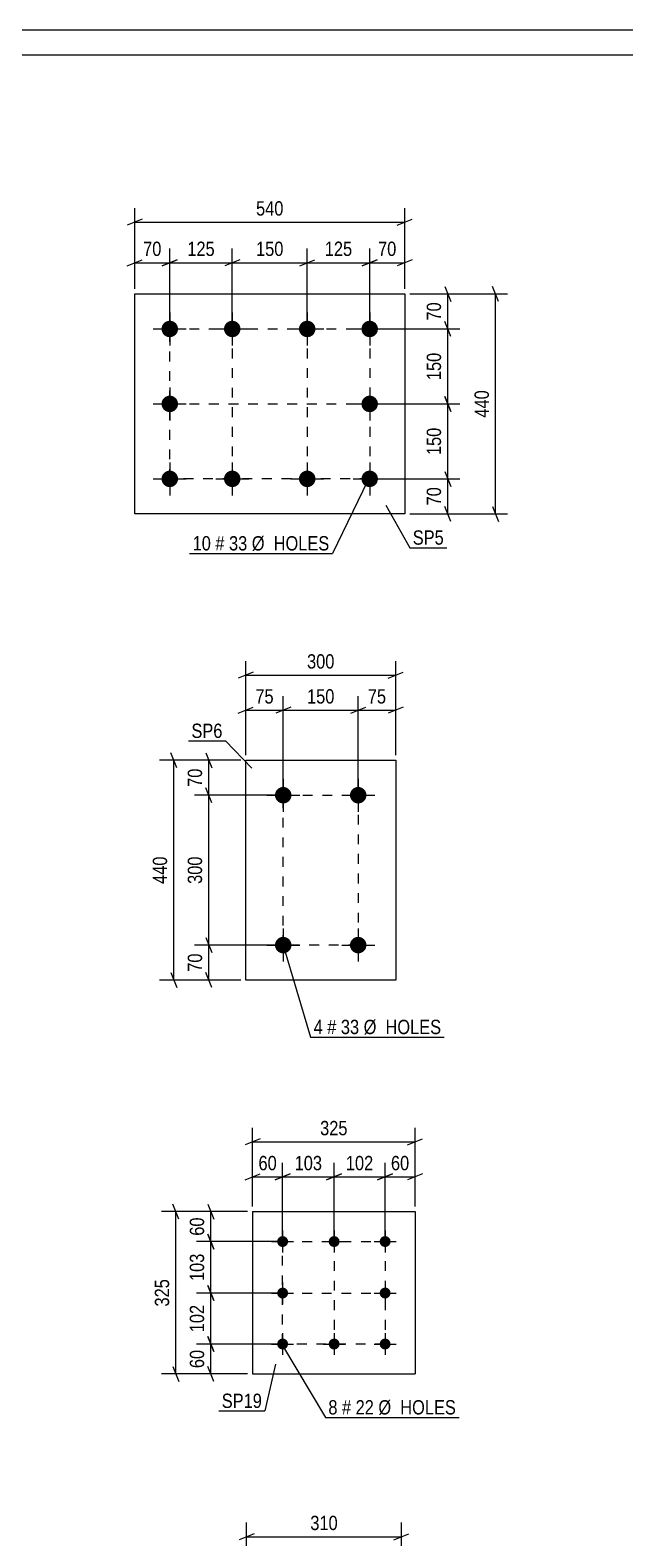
# Model space of a CAD drawing. Header units: millimetres. Extents: x 0 to 1189, y 0 to 841.
# Drawn here: x 627.3 to 746.3, y 539.3 to 841 of the extents above; entities that cross this region are included whole.
import ezdxf

# ---------------------------------------------------------------- set-up
doc = ezdxf.new("R2010")
doc.units = ezdxf.units.MM
doc.linetypes.add('DXK_LINE_DOT2', pattern=[3.9198, 1.9599, -1.9599])
doc.styles.add('Arial Narrow', font='ARIALN.TTF', dxfattribs={"height": 0.2})

# ---------------------------------------------------------------- blocks, each defined once
blk = doc.blocks.new('Unknown-814407264-1135')
at = {"color": 5, "linetype": 'Continuous'}
for p, q in [((1189, 841), (0, 841)), ((1184, 836), (5, 836))]:
    blk.add_line(p, q, dxfattribs=at)
blk = doc.blocks.new('Part-814407264-19444 - 19443')
at = {"color": 2, "linetype": 'Continuous'}
for p, q in [((648.24, 744.2), (648.24, 788.2)), ((648.24, 788.2), (702.24, 788.2)), ((702.24, 788.2), (702.24, 744.2)), ((702.24, 744.2), (648.24, 744.2))]:
    blk.add_line(p, q, dxfattribs=at)
blk = doc.blocks.new('Bolt-814407264-19445 - 19443')
at = {"linetype": 'Continuous'}
for points in [[(655.24, 782.85, -1), (655.24, 779.55, -1)], [(667.74, 782.85, -1), (667.74, 779.55, -1)], [(682.74, 782.85, -1), (682.74, 779.55, -1)], [(695.24, 782.85, -1), (695.24, 779.55, -1)], [(655.24, 767.85, -1), (655.24, 764.55, -1)], [(695.24, 767.85, -1), (695.24, 764.55, -1)], [(655.24, 752.85, -1), (655.24, 749.55, -1)], [(667.74, 752.85, -1), (667.74, 749.55, -1)], [(682.74, 752.85, -1), (682.74, 749.55, -1)], [(695.24, 752.85, -1), (695.24, 749.55, -1)]]:
    blk.add_hatch(color=1, dxfattribs=at).paths.add_polyline_path(points)
at = {"color": 1, "linetype": 'Continuous'}
for p, q in [((655.24, 784.5), (655.24, 777.9)), ((667.74, 784.5), (667.74, 777.9)), ((682.74, 784.5), (682.74, 777.9)), ((695.24, 784.5), (695.24, 777.9)), ((651.94, 781.2), (658.54, 781.2)), ((664.44, 781.2), (671.04, 781.2)), ((679.44, 781.2), (686.04, 781.2)), ((691.94, 781.2), (698.54, 781.2)), ((655.24, 769.5), (655.24, 762.9)), ((695.24, 769.5), (695.24, 762.9)), ((651.94, 766.2), (658.54, 766.2)), ((691.94, 766.2), (698.54, 766.2)), ((655.24, 754.5), (655.24, 747.9)), ((667.74, 754.5), (667.74, 747.9)), ((682.74, 754.5), (682.74, 747.9)), ((695.24, 754.5), (695.24, 747.9)), ((651.94, 751.2), (658.54, 751.2)), ((664.44, 751.2), (671.04, 751.2)), ((679.44, 751.2), (686.04, 751.2)), ((691.94, 751.2), (698.54, 751.2))]:
    blk.add_line(p, q, dxfattribs=at)
blk = doc.blocks.new('Part-814407264-19452 - 19451')
at = {"color": 2, "linetype": 'Continuous'}
for p, q in [((670.44, 650.89), (670.44, 694.89)), ((670.44, 694.89), (700.44, 694.89)), ((700.44, 694.89), (700.44, 650.89)), ((700.44, 650.89), (670.44, 650.89))]:
    blk.add_line(p, q, dxfattribs=at)
blk = doc.blocks.new('Bolt-814407264-19453 - 19451')
at = {"linetype": 'Continuous'}
for points in [[(677.94, 689.54, -1), (677.94, 686.24, -1)], [(692.94, 689.54, -1), (692.94, 686.24, -1)], [(677.94, 659.54, -1), (677.94, 656.24, -1)], [(692.94, 659.54, -1), (692.94, 656.24, -1)]]:
    blk.add_hatch(color=1, dxfattribs=at).paths.add_polyline_path(points)
at = {"color": 1, "linetype": 'Continuous'}
for p, q in [((677.94, 691.19), (677.94, 684.59)), ((692.94, 691.19), (692.94, 684.59)), ((674.64, 687.89), (681.24, 687.89)), ((689.64, 687.89), (696.24, 687.89)), ((677.94, 661.19), (677.94, 654.59)), ((692.94, 661.19), (692.94, 654.59)), ((674.64, 657.89), (681.24, 657.89)), ((689.64, 657.89), (696.24, 657.89))]:
    blk.add_line(p, q, dxfattribs=at)
blk = doc.blocks.new('Part-814407264-19498 - 19497')
at = {"color": 2, "linetype": 'Continuous'}
for p, q in [((671.82, 604.56), (671.82, 572.06)), ((671.82, 604.56), (704.32, 604.56)), ((704.32, 604.56), (704.32, 572.06)), ((671.82, 572.06), (704.32, 572.06))]:
    blk.add_line(p, q, dxfattribs=at)
blk = doc.blocks.new('Bolt-814407264-19499 - 19497')
at = {"linetype": 'Continuous'}
for points in [[(677.82, 599.66, -1), (677.82, 597.46, -1)], [(688.12, 599.66, -1), (688.12, 597.46, -1)], [(698.32, 599.66, -1), (698.32, 597.46, -1)], [(677.82, 589.36, -1), (677.82, 587.16, -1)], [(698.32, 589.36, -1), (698.32, 587.16, -1)], [(677.82, 579.16, -1), (677.82, 576.96, -1)], [(688.12, 579.16, -1), (688.12, 576.96, -1)], [(698.32, 579.16, -1), (698.32, 576.96, -1)]]:
    blk.add_hatch(color=1, dxfattribs=at).paths.add_polyline_path(points)
at = {"color": 1, "linetype": 'Continuous'}
for p, q in [((677.82, 600.76), (677.82, 596.36)), ((688.12, 600.76), (688.12, 596.36)), ((698.32, 600.76), (698.32, 596.36)), ((675.62, 598.56), (680.02, 598.56)), ((685.92, 598.56), (690.32, 598.56)), ((696.12, 598.56), (700.52, 598.56)), ((677.82, 590.46), (677.82, 586.06)), ((698.32, 590.46), (698.32, 586.06)), ((675.62, 588.26), (680.02, 588.26)), ((696.12, 588.26), (700.52, 588.26)), ((677.82, 580.26), (677.82, 575.86)), ((688.12, 580.26), (688.12, 575.86)), ((698.32, 580.26), (698.32, 575.86)), ((675.62, 578.06), (680.02, 578.06)), ((685.92, 578.06), (690.32, 578.06)), ((696.12, 578.06), (700.52, 578.06))]:
    blk.add_line(p, q, dxfattribs=at)
blk = doc.blocks.new('Rectangle-814407264-22499 - 19443')
at = {"color": 1, "linetype": 'DXK_LINE_DOT2'}
blk.add_lwpolyline([(655.24, 783.15), (655.34, 783.15), (655.34, 783.25), (655.24, 783.25), (655.24, 783.15)], close=True, dxfattribs=at)
blk = doc.blocks.new('Rectangle-814407264-22534 - 19451')
at = {"color": 1, "linetype": 'DXK_LINE_DOT2'}
blk.add_lwpolyline([(677.94, 687.89), (692.94, 687.89), (692.94, 657.89), (677.94, 657.89), (677.94, 687.89)], close=True, dxfattribs=at)
blk = doc.blocks.new('Rectangle-814407264-22549 - 19497')
at = {"color": 1, "linetype": 'DXK_LINE_DOT2'}
blk.add_lwpolyline([(677.82, 598.56), (698.32, 598.56), (698.32, 578.06), (677.82, 578.06), (677.82, 598.56)], close=True, dxfattribs=at)
blk = doc.blocks.new('Rectangle-814407264-22500 - 19443')
at = {"color": 1, "linetype": 'DXK_LINE_DOT2'}
blk.add_lwpolyline([(655.24, 781.2), (695.24, 781.2), (695.24, 751.2), (655.24, 751.2), (655.24, 781.2)], close=True, dxfattribs=at)
blk = doc.blocks.new('Line-814407264-22559 - 19497')
at = {"color": 1, "linetype": 'DXK_LINE_DOT2'}
blk.add_line((688.12, 598.56), (688.12, 578.06), dxfattribs=at)
blk = doc.blocks.new('Line-814407264-22510 - 19443')
at = {"color": 1, "linetype": 'DXK_LINE_DOT2'}
blk.add_line((667.74, 781.2), (667.74, 751.2), dxfattribs=at)
blk = doc.blocks.new('Line-814407264-22566 - 19497')
at = {"color": 1, "linetype": 'DXK_LINE_DOT2'}
blk.add_line((677.82, 588.26), (698.32, 588.26), dxfattribs=at)
blk = doc.blocks.new('Line-814407264-22517 - 19443')
at = {"color": 1, "linetype": 'DXK_LINE_DOT2'}
blk.add_line((655.24, 766.2), (695.24, 766.2), dxfattribs=at)
blk = doc.blocks.new('Line-814407264-22524 - 19443')
at = {"color": 1, "linetype": 'DXK_LINE_DOT2'}
blk.add_line((682.74, 781.2), (682.74, 751.2), dxfattribs=at)
blk = doc.blocks.new('StraightDimension-814407264-19867 - 19443')
at = {"color": 7, "linetype": 'Continuous'}
for p, q in [((711.46, 779.7), (710.26, 782.7)), ((696.24, 781.2), (713.26, 781.2)), ((710.86, 766.2), (710.86, 781.2)), ((710.26, 767.7), (711.46, 764.7)), ((696.24, 766.2), (713.26, 766.2))]:
    blk.add_line(p, q, dxfattribs=at)
at = {"color": 0}
blk.add_wipeout([(710.11, 777.05), (705.91, 777.05), (705.91, 770.36), (710.11, 770.36)], dxfattribs=at)
at = {"color": 3, "style": 'Arial Narrow'}
blk.add_text('150', height=2.863, rotation=90.0002, dxfattribs=at).set_placement((709.51, 770.96))
blk = doc.blocks.new('StraightDimension-814407264-19869 - 19443')
at = {"color": 7, "linetype": 'Continuous'}
for p, q in [((710.26, 752.7), (711.46, 749.7)), ((696.24, 751.2), (713.26, 751.2)), ((710.86, 744.2), (710.86, 751.2)), ((711.46, 742.7), (710.26, 745.7)), ((703.24, 744.2), (713.26, 744.2))]:
    blk.add_line(p, q, dxfattribs=at)
at = {"color": 0}
blk.add_wipeout([(710.11, 750.13), (705.91, 750.13), (705.91, 745.28), (710.11, 745.28)], dxfattribs=at)
at = {"color": 3, "style": 'Arial Narrow'}
blk.add_text('70', height=2.863, rotation=90.0002, dxfattribs=at).set_placement((709.51, 745.88))
blk = doc.blocks.new('StraightDimension-814407264-19866 - 19443')
at = {"color": 7, "linetype": 'Continuous'}
for p, q in [((703.24, 788.2), (713.26, 788.2)), ((710.26, 789.7), (711.46, 786.7)), ((710.86, 781.2), (710.86, 788.2)), ((711.46, 779.7), (710.26, 782.7)), ((696.24, 781.2), (713.26, 781.2))]:
    blk.add_line(p, q, dxfattribs=at)
at = {"color": 0}
blk.add_wipeout([(710.11, 787.13), (705.91, 787.13), (705.91, 782.28), (710.11, 782.28)], dxfattribs=at)
at = {"color": 3, "style": 'Arial Narrow'}
blk.add_text('70', height=2.863, rotation=90.0002, dxfattribs=at).set_placement((709.51, 782.88))
blk = doc.blocks.new('StraightDimension-814407264-19868 - 19443')
at = {"color": 7, "linetype": 'Continuous'}
for p, q in [((711.46, 764.7), (710.26, 767.7)), ((696.24, 766.2), (713.26, 766.2)), ((710.86, 751.2), (710.86, 766.2)), ((710.26, 752.7), (711.46, 749.7)), ((696.24, 751.2), (713.26, 751.2))]:
    blk.add_line(p, q, dxfattribs=at)
at = {"color": 0}
blk.add_wipeout([(710.11, 762.05), (705.91, 762.05), (705.91, 755.36), (710.11, 755.36)], dxfattribs=at)
at = {"color": 3, "style": 'Arial Narrow'}
blk.add_text('150', height=2.863, rotation=90.0002, dxfattribs=at).set_placement((709.51, 755.96))
blk = doc.blocks.new('StraightDimension-814407264-19882 - 19443')
at = {"color": 7, "linetype": 'Continuous'}
for p, q in [((703.24, 788.2), (722.83, 788.2)), ((721.03, 786.7), (719.83, 789.7)), ((720.43, 744.2), (720.43, 788.2)), ((719.83, 745.7), (721.03, 742.7)), ((703.24, 744.2), (722.83, 744.2))]:
    blk.add_line(p, q, dxfattribs=at)
at = {"color": 0}
blk.add_wipeout([(719.68, 769.55), (715.48, 769.55), (715.48, 762.86), (719.68, 762.86)], dxfattribs=at)
at = {"color": 3, "style": 'Arial Narrow'}
blk.add_text('440', height=2.863, rotation=90.0002, dxfattribs=at).set_placement((719.08, 763.46))
blk = doc.blocks.new('StraightDimension-814407264-19886 - 19443')
at = {"color": 7, "linetype": 'Continuous'}
for p, q in [((695.24, 782.2), (695.24, 797.31)), ((702.24, 789.2), (702.24, 797.31)), ((693.74, 793.86), (696.74, 795.06)), ((695.24, 794.46), (702.24, 794.46)), ((703.74, 795.06), (700.74, 793.86))]:
    blk.add_line(p, q, dxfattribs=at)
at = {"color": 0}
blk.add_wipeout([(701.17, 795.21), (701.17, 799.41), (696.31, 799.41), (696.31, 795.21)], dxfattribs=at)
at = {"color": 3, "style": 'Arial Narrow'}
blk.add_text('70', height=2.863, dxfattribs=at).set_placement((696.91, 795.81))
blk = doc.blocks.new('StraightDimension-814407264-19887 - 19443')
at = {"color": 7, "linetype": 'Continuous'}
for p, q in [((682.74, 782.2), (682.74, 797.31)), ((695.24, 782.2), (695.24, 797.31)), ((681.24, 793.86), (684.24, 795.06)), ((682.74, 794.46), (695.24, 794.46)), ((696.74, 795.06), (693.74, 793.86))]:
    blk.add_line(p, q, dxfattribs=at)
at = {"color": 0}
blk.add_wipeout([(692.33, 795.21), (692.33, 799.41), (685.65, 799.41), (685.65, 795.21)], dxfattribs=at)
at = {"color": 3, "style": 'Arial Narrow'}
blk.add_text('125', height=2.863, dxfattribs=at).set_placement((686.25, 795.81))
blk = doc.blocks.new('StraightDimension-814407264-19888 - 19443')
at = {"color": 7, "linetype": 'Continuous'}
for p, q in [((667.74, 782.2), (667.74, 797.31)), ((682.74, 782.2), (682.74, 797.31)), ((669.24, 795.06), (666.24, 793.86)), ((667.74, 794.46), (682.74, 794.46)), ((681.24, 793.86), (684.24, 795.06))]:
    blk.add_line(p, q, dxfattribs=at)
at = {"color": 0}
blk.add_wipeout([(678.58, 795.21), (678.58, 799.41), (671.9, 799.41), (671.9, 795.21)], dxfattribs=at)
at = {"color": 3, "style": 'Arial Narrow'}
blk.add_text('150', height=2.863, dxfattribs=at).set_placement((672.5, 795.81))
blk = doc.blocks.new('StraightDimension-814407264-19889 - 19443')
at = {"color": 7, "linetype": 'Continuous'}
for p, q in [((655.24, 782.2), (655.24, 797.31)), ((667.74, 782.2), (667.74, 797.31)), ((653.74, 793.86), (656.74, 795.06)), ((655.24, 794.46), (667.74, 794.46)), ((669.24, 795.06), (666.24, 793.86))]:
    blk.add_line(p, q, dxfattribs=at)
at = {"color": 0}
blk.add_wipeout([(664.83, 795.21), (664.83, 799.41), (658.15, 799.41), (658.15, 795.21)], dxfattribs=at)
at = {"color": 3, "style": 'Arial Narrow'}
blk.add_text('125', height=2.863, dxfattribs=at).set_placement((658.75, 795.81))
blk = doc.blocks.new('StraightDimension-814407264-19890 - 19443')
at = {"color": 7, "linetype": 'Continuous'}
for p, q in [((648.24, 789.2), (648.24, 797.31)), ((655.24, 782.2), (655.24, 797.31)), ((646.74, 793.86), (649.74, 795.06)), ((648.24, 794.46), (655.24, 794.46)), ((656.74, 795.06), (653.74, 793.86))]:
    blk.add_line(p, q, dxfattribs=at)
at = {"color": 0}
blk.add_wipeout([(654.17, 795.21), (654.17, 799.41), (649.31, 799.41), (649.31, 795.21)], dxfattribs=at)
at = {"color": 3, "style": 'Arial Narrow'}
blk.add_text('70', height=2.863, dxfattribs=at).set_placement((649.91, 795.81))
blk = doc.blocks.new('StraightDimension-814407264-19906 - 19443')
at = {"color": 7, "linetype": 'Continuous'}
for p, q in [((649.74, 803.15), (646.74, 801.95)), ((648.24, 789.2), (648.24, 805.4)), ((700.74, 801.95), (703.74, 803.15)), ((702.24, 789.2), (702.24, 805.4)), ((648.24, 802.55), (702.24, 802.55))]:
    blk.add_line(p, q, dxfattribs=at)
at = {"color": 0}
blk.add_wipeout([(678.58, 803.3), (678.58, 807.5), (671.9, 807.5), (671.9, 803.3)], dxfattribs=at)
at = {"color": 3, "style": 'Arial Narrow'}
blk.add_text('540', height=2.863, dxfattribs=at).set_placement((672.5, 803.9))
blk = doc.blocks.new('StraightDimension-814407264-19911 - 19451')
at = {"color": 7, "linetype": 'Continuous'}
for p, q in [((663.65, 686.39), (662.45, 689.39)), ((676.94, 687.89), (660.2, 687.89)), ((663.05, 657.89), (663.05, 687.89)), ((676.94, 657.89), (660.2, 657.89)), ((662.45, 659.39), (663.65, 656.39))]:
    blk.add_line(p, q, dxfattribs=at)
at = {"color": 0}
blk.add_wipeout([(662.3, 676.23), (658.1, 676.23), (658.1, 669.54), (662.3, 669.54)], dxfattribs=at)
at = {"color": 3, "style": 'Arial Narrow'}
blk.add_text('300', height=2.863, rotation=90.0002, dxfattribs=at).set_placement((661.7, 670.14))
blk = doc.blocks.new('StraightDimension-814407264-19910 - 19451')
at = {"color": 7, "linetype": 'Continuous'}
for p, q in [((669.44, 694.89), (660.2, 694.89)), ((662.45, 696.39), (663.65, 693.39)), ((663.05, 687.89), (663.05, 694.89)), ((663.65, 686.39), (662.45, 689.39)), ((676.94, 687.89), (660.2, 687.89))]:
    blk.add_line(p, q, dxfattribs=at)
at = {"color": 0}
blk.add_wipeout([(662.3, 693.81), (658.1, 693.81), (658.1, 688.96), (662.3, 688.96)], dxfattribs=at)
at = {"color": 3, "style": 'Arial Narrow'}
blk.add_text('70', height=2.863, rotation=90.0002, dxfattribs=at).set_placement((661.7, 689.56))
blk = doc.blocks.new('StraightDimension-814407264-19912 - 19451')
at = {"color": 7, "linetype": 'Continuous'}
for p, q in [((676.94, 657.89), (660.2, 657.89)), ((662.45, 659.39), (663.65, 656.39)), ((663.05, 650.89), (663.05, 657.89)), ((663.65, 649.39), (662.45, 652.39)), ((669.44, 650.89), (660.2, 650.89))]:
    blk.add_line(p, q, dxfattribs=at)
at = {"color": 0}
blk.add_wipeout([(662.3, 656.81), (658.1, 656.81), (658.1, 651.96), (662.3, 651.96)], dxfattribs=at)
at = {"color": 3, "style": 'Arial Narrow'}
blk.add_text('70', height=2.863, rotation=90.0002, dxfattribs=at).set_placement((661.7, 652.56))
blk = doc.blocks.new('StraightDimension-814407264-19922 - 19451')
at = {"color": 7, "linetype": 'Continuous'}
for p, q in [((669.44, 694.89), (653.2, 694.89)), ((656.65, 693.39), (655.45, 696.39)), ((656.05, 650.89), (656.05, 694.89)), ((655.45, 652.39), (656.65, 649.39)), ((669.44, 650.89), (653.2, 650.89))]:
    blk.add_line(p, q, dxfattribs=at)
at = {"color": 0}
blk.add_wipeout([(655.3, 676.23), (651.1, 676.23), (651.1, 669.54), (655.3, 669.54)], dxfattribs=at)
at = {"color": 3, "style": 'Arial Narrow'}
blk.add_text('440', height=2.863, rotation=90.0002, dxfattribs=at).set_placement((654.7, 670.14))
blk = doc.blocks.new('StraightDimension-814407264-19926 - 19451')
at = {"color": 7, "linetype": 'Continuous'}
for p, q in [((692.94, 688.89), (692.94, 707.74)), ((700.44, 695.89), (700.44, 707.74)), ((691.44, 704.29), (694.44, 705.49)), ((692.94, 704.89), (700.44, 704.89)), ((701.94, 705.49), (698.94, 704.29))]:
    blk.add_line(p, q, dxfattribs=at)
at = {"color": 0}
blk.add_wipeout([(699.12, 705.64), (699.12, 709.84), (694.26, 709.84), (694.26, 705.64)], dxfattribs=at)
at = {"color": 3, "style": 'Arial Narrow'}
blk.add_text('75', height=2.863, dxfattribs=at).set_placement((694.86, 706.24))
blk = doc.blocks.new('StraightDimension-814407264-19927 - 19451')
at = {"color": 7, "linetype": 'Continuous'}
for p, q in [((677.94, 688.89), (677.94, 707.74)), ((692.94, 688.89), (692.94, 707.74)), ((679.44, 705.49), (676.44, 704.29)), ((677.94, 704.89), (692.94, 704.89)), ((691.44, 704.29), (694.44, 705.49))]:
    blk.add_line(p, q, dxfattribs=at)
at = {"color": 0}
blk.add_wipeout([(688.78, 705.64), (688.78, 709.84), (682.1, 709.84), (682.1, 705.64)], dxfattribs=at)
at = {"color": 3, "style": 'Arial Narrow'}
blk.add_text('150', height=2.863, dxfattribs=at).set_placement((682.7, 706.24))
blk = doc.blocks.new('StraightDimension-814407264-19928 - 19451')
at = {"color": 7, "linetype": 'Continuous'}
for p, q in [((670.44, 695.89), (670.44, 707.74)), ((677.94, 688.89), (677.94, 707.74)), ((668.94, 704.29), (671.94, 705.49)), ((670.44, 704.89), (677.94, 704.89)), ((679.44, 705.49), (676.44, 704.29))]:
    blk.add_line(p, q, dxfattribs=at)
at = {"color": 0}
blk.add_wipeout([(676.62, 705.64), (676.62, 709.84), (671.76, 709.84), (671.76, 705.64)], dxfattribs=at)
at = {"color": 3, "style": 'Arial Narrow'}
blk.add_text('75', height=2.863, dxfattribs=at).set_placement((672.36, 706.24))
blk = doc.blocks.new('StraightDimension-814407264-19938 - 19451')
at = {"color": 7, "linetype": 'Continuous'}
for p, q in [((671.94, 712.49), (668.94, 711.29)), ((670.44, 695.89), (670.44, 714.74)), ((698.94, 711.29), (701.94, 712.49)), ((700.44, 695.89), (700.44, 714.74)), ((670.44, 711.89), (700.44, 711.89))]:
    blk.add_line(p, q, dxfattribs=at)
at = {"color": 0}
blk.add_wipeout([(688.78, 712.64), (688.78, 716.84), (682.1, 716.84), (682.1, 712.64)], dxfattribs=at)
at = {"color": 3, "style": 'Arial Narrow'}
blk.add_text('300', height=2.863, dxfattribs=at).set_placement((682.7, 713.24))
blk = doc.blocks.new('StraightDimension-814407264-19975 - 19497')
at = {"color": 7, "linetype": 'Continuous'}
for p, q in [((662.86, 579.56), (664.06, 576.56)), ((676.82, 578.06), (660.61, 578.06)), ((663.46, 572.06), (663.46, 578.06)), ((664.06, 570.56), (662.86, 573.56)), ((670.82, 572.06), (660.61, 572.06))]:
    blk.add_line(p, q, dxfattribs=at)
at = {"color": 0}
blk.add_wipeout([(662.71, 577.48), (658.51, 577.48), (658.51, 572.63), (662.71, 572.63)], dxfattribs=at)
at = {"color": 3, "style": 'Arial Narrow'}
blk.add_text('60', height=2.863, rotation=90.0002, dxfattribs=at).set_placement((662.11, 573.23))
blk = doc.blocks.new('StraightDimension-814407264-19972 - 19497')
at = {"color": 7, "linetype": 'Continuous'}
for p, q in [((670.82, 604.56), (660.61, 604.56)), ((662.86, 606.06), (664.06, 603.06)), ((663.46, 598.56), (663.46, 604.56)), ((676.82, 598.56), (660.61, 598.56)), ((664.06, 597.06), (662.86, 600.06))]:
    blk.add_line(p, q, dxfattribs=at)
at = {"color": 0}
blk.add_wipeout([(662.71, 603.98), (658.51, 603.98), (658.51, 599.13), (662.71, 599.13)], dxfattribs=at)
at = {"color": 3, "style": 'Arial Narrow'}
blk.add_text('60', height=2.863, rotation=90.0002, dxfattribs=at).set_placement((662.11, 599.73))
blk = doc.blocks.new('StraightDimension-814407264-19973 - 19497')
at = {"color": 7, "linetype": 'Continuous'}
for p, q in [((676.82, 598.56), (660.61, 598.56)), ((662.86, 600.06), (664.06, 597.06)), ((663.46, 588.26), (663.46, 598.56)), ((664.06, 586.76), (662.86, 589.76)), ((676.82, 588.26), (660.61, 588.26))]:
    blk.add_line(p, q, dxfattribs=at)
at = {"color": 0}
blk.add_wipeout([(662.71, 596.75), (658.51, 596.75), (658.51, 590.06), (662.71, 590.06)], dxfattribs=at)
at = {"color": 3, "style": 'Arial Narrow'}
blk.add_text('103', height=2.863, rotation=90.0002, dxfattribs=at).set_placement((662.11, 590.66))
blk = doc.blocks.new('StraightDimension-814407264-19974 - 19497')
at = {"color": 7, "linetype": 'Continuous'}
for p, q in [((662.86, 589.76), (664.06, 586.76)), ((676.82, 588.26), (660.61, 588.26)), ((663.46, 578.06), (663.46, 588.26)), ((664.06, 576.56), (662.86, 579.56)), ((676.82, 578.06), (660.61, 578.06))]:
    blk.add_line(p, q, dxfattribs=at)
at = {"color": 0}
blk.add_wipeout([(662.71, 586.5), (658.51, 586.5), (658.51, 579.81), (662.71, 579.81)], dxfattribs=at)
at = {"color": 3, "style": 'Arial Narrow'}
blk.add_text('102', height=2.863, rotation=90.0002, dxfattribs=at).set_placement((662.11, 580.41))
blk = doc.blocks.new('StraightDimension-814407264-19988 - 19497')
at = {"color": 7, "linetype": 'Continuous'}
for p, q in [((670.82, 604.56), (653.61, 604.56)), ((657.06, 603.06), (655.86, 606.06)), ((656.46, 572.06), (656.46, 604.56)), ((655.86, 573.56), (657.06, 570.56)), ((670.82, 572.06), (653.61, 572.06))]:
    blk.add_line(p, q, dxfattribs=at)
at = {"color": 0}
blk.add_wipeout([(655.71, 591.65), (651.51, 591.65), (651.51, 584.96), (655.71, 584.96)], dxfattribs=at)
at = {"color": 3, "style": 'Arial Narrow'}
blk.add_text('325', height=2.863, rotation=90.0002, dxfattribs=at).set_placement((655.11, 585.56))
blk = doc.blocks.new('StraightDimension-814407264-19992 - 19497')
at = {"color": 7, "linetype": 'Continuous'}
for p, q in [((698.32, 599.56), (698.32, 614.34)), ((704.32, 605.56), (704.32, 614.34)), ((696.82, 610.89), (699.82, 612.09)), ((698.32, 611.49), (704.32, 611.49)), ((705.82, 612.09), (702.82, 610.89))]:
    blk.add_line(p, q, dxfattribs=at)
at = {"color": 0}
blk.add_wipeout([(703.74, 612.24), (703.74, 616.44), (698.89, 616.44), (698.89, 612.24)], dxfattribs=at)
at = {"color": 3, "style": 'Arial Narrow'}
blk.add_text('60', height=2.863, dxfattribs=at).set_placement((699.49, 612.84))
blk = doc.blocks.new('StraightDimension-814407264-19993 - 19497')
at = {"color": 7, "linetype": 'Continuous'}
for p, q in [((688.12, 599.56), (688.12, 614.34)), ((698.32, 599.56), (698.32, 614.34)), ((686.62, 610.89), (689.62, 612.09)), ((688.12, 611.49), (698.32, 611.49)), ((699.82, 612.09), (696.82, 610.89))]:
    blk.add_line(p, q, dxfattribs=at)
at = {"color": 0}
blk.add_wipeout([(696.56, 612.24), (696.56, 616.44), (689.87, 616.44), (689.87, 612.24)], dxfattribs=at)
at = {"color": 3, "style": 'Arial Narrow'}
blk.add_text('102', height=2.863, dxfattribs=at).set_placement((690.47, 612.84))
blk = doc.blocks.new('StraightDimension-814407264-19994 - 19497')
at = {"color": 7, "linetype": 'Continuous'}
for p, q in [((677.82, 599.56), (677.82, 614.34)), ((688.12, 599.56), (688.12, 614.34)), ((676.32, 610.89), (679.32, 612.09)), ((677.82, 611.49), (688.12, 611.49)), ((689.62, 612.09), (686.62, 610.89))]:
    blk.add_line(p, q, dxfattribs=at)
at = {"color": 0}
blk.add_wipeout([(686.31, 612.24), (686.31, 616.44), (679.62, 616.44), (679.62, 612.24)], dxfattribs=at)
at = {"color": 3, "style": 'Arial Narrow'}
blk.add_text('103', height=2.863, dxfattribs=at).set_placement((680.22, 612.84))
blk = doc.blocks.new('StraightDimension-814407264-19995 - 19497')
at = {"color": 7, "linetype": 'Continuous'}
for p, q in [((671.82, 605.56), (671.82, 614.34)), ((677.82, 599.56), (677.82, 614.34)), ((670.32, 610.89), (673.32, 612.09)), ((671.82, 611.49), (677.82, 611.49)), ((679.32, 612.09), (676.32, 610.89))]:
    blk.add_line(p, q, dxfattribs=at)
at = {"color": 0}
blk.add_wipeout([(677.24, 612.24), (677.24, 616.44), (672.39, 616.44), (672.39, 612.24)], dxfattribs=at)
at = {"color": 3, "style": 'Arial Narrow'}
blk.add_text('60', height=2.863, dxfattribs=at).set_placement((672.99, 612.84))
blk = doc.blocks.new('StraightDimension-814407264-20008 - 19497')
at = {"color": 7, "linetype": 'Continuous'}
for p, q in [((673.32, 619.09), (670.32, 617.89)), ((671.82, 605.56), (671.82, 621.34)), ((702.82, 617.89), (705.82, 619.09)), ((704.32, 605.56), (704.32, 621.34)), ((671.82, 618.49), (704.32, 618.49))]:
    blk.add_line(p, q, dxfattribs=at)
at = {"color": 0}
blk.add_wipeout([(691.41, 619.24), (691.41, 623.44), (684.72, 623.44), (684.72, 619.24)], dxfattribs=at)
at = {"color": 3, "style": 'Arial Narrow'}
blk.add_text('325', height=2.863, dxfattribs=at).set_placement((685.32, 619.84))
blk = doc.blocks.new('StraightDimension-814407264-20152 - 19585')
at = {"color": 7, "linetype": 'Continuous'}
for p, q in [((670.6, 523.47), (670.6, 542.32)), ((701.6, 523.47), (701.6, 542.32)), ((672.1, 540.07), (669.1, 538.87)), ((670.6, 539.47), (701.6, 539.47)), ((700.1, 538.87), (703.1, 540.07))]:
    blk.add_line(p, q, dxfattribs=at)
at = {"color": 0}
blk.add_wipeout([(689.44, 540.22), (689.44, 544.42), (682.76, 544.42), (682.76, 540.22)], dxfattribs=at)
at = {"color": 3, "style": 'Arial Narrow'}
blk.add_text('310', height=2.863, dxfattribs=at).set_placement((683.36, 540.82))
blk = doc.blocks.new('Mark-814407264-20266 - 19443')
at = {"color": 0}
blk.add_wipeout([(710.06, 738.03), (710.06, 741.03), (703.85, 741.03), (703.85, 738.03)], dxfattribs=at)
blk.add_wipeout([(710.06, 738.03), (710.06, 741.03), (703.85, 741.03), (703.85, 738.03)], dxfattribs=at)
at = {"color": 30, "linetype": 'Continuous'}
for p, q in [((698.45, 745.96), (703.25, 737.43)), ((703.25, 737.43), (710.66, 737.43))]:
    blk.add_line(p, q, dxfattribs=at)
at = {"color": 3, "style": 'Arial Narrow'}
blk.add_text('SP5', height=2.863, dxfattribs=at).set_placement((703.85, 738.03))
blk = doc.blocks.new('Mark-814407264-20269 - 19443')
at = {"color": 0}
blk.add_wipeout([(663.46, 736.87), (663.46, 739.87), (659.81, 739.87), (659.81, 736.87)], dxfattribs=at)
blk.add_wipeout([(663.46, 736.87), (663.46, 739.87), (659.81, 739.87), (659.81, 736.87)], dxfattribs=at)
blk.add_wipeout([(666.19, 736.87), (666.19, 739.87), (664.36, 739.87), (664.36, 736.87)], dxfattribs=at)
blk.add_wipeout([(666.19, 736.87), (666.19, 739.87), (664.36, 739.87), (664.36, 736.87)], dxfattribs=at)
at = {"color": 3, "style": 'Arial Narrow'}
blk.add_text('10', height=2.863, dxfattribs=at).set_placement((659.81, 736.87))
at = {"color": 0}
blk.add_wipeout([(670.75, 736.87), (670.75, 739.87), (667.09, 739.87), (667.09, 736.87)], dxfattribs=at)
blk.add_wipeout([(670.75, 736.87), (670.75, 739.87), (667.09, 739.87), (667.09, 736.87)], dxfattribs=at)
at = {"color": 3, "style": 'Arial Narrow'}
blk.add_text('#', height=2.86, dxfattribs=at).set_placement((664.36, 736.87))
at = {"color": 0}
blk.add_wipeout([(687.17, 736.87), (687.17, 739.87), (671.65, 739.87), (671.65, 736.87)], dxfattribs=at)
blk.add_wipeout([(687.17, 736.87), (687.17, 739.87), (671.65, 739.87), (671.65, 736.87)], dxfattribs=at)
at = {"color": 7, "linetype": 'Continuous'}
for p in [(694.88, 750.88), (659.21, 736.27)]:
    blk.add_line(p, (687.77, 736.27), dxfattribs=at)
at = {"color": 3, "style": 'Arial Narrow'}
for s, p in [('33', (667.09, 736.87)), ('Ø  HOLES', (671.65, 736.87))]:
    blk.add_text(s, height=2.863, dxfattribs=at).set_placement(p)
blk = doc.blocks.new('Mark-814407264-20273 - 19451')
at = {"color": 0}
blk.add_wipeout([(685.84, 640.08), (685.84, 643.08), (684.02, 643.08), (684.02, 640.08)], dxfattribs=at)
blk.add_wipeout([(685.84, 640.08), (685.84, 643.08), (684.02, 643.08), (684.02, 640.08)], dxfattribs=at)
at = {"color": 7, "linetype": 'Continuous'}
blk.add_line((677.94, 657.89), (683.42, 639.48), dxfattribs=at)
at = {"color": 0}
blk.add_wipeout([(688.57, 640.08), (688.57, 643.08), (686.74, 643.08), (686.74, 640.08)], dxfattribs=at)
blk.add_wipeout([(688.57, 640.08), (688.57, 643.08), (686.74, 643.08), (686.74, 640.08)], dxfattribs=at)
at = {"color": 3, "style": 'Arial Narrow'}
blk.add_text('4', height=2.86, dxfattribs=at).set_placement((684.02, 640.08))
at = {"color": 0}
blk.add_wipeout([(693.13, 640.08), (693.13, 643.08), (689.47, 643.08), (689.47, 640.08)], dxfattribs=at)
blk.add_wipeout([(693.13, 640.08), (693.13, 643.08), (689.47, 643.08), (689.47, 640.08)], dxfattribs=at)
at = {"color": 3, "style": 'Arial Narrow'}
blk.add_text('#', height=2.86, dxfattribs=at).set_placement((686.74, 640.08))
at = {"color": 0}
blk.add_wipeout([(709.56, 640.08), (709.56, 643.08), (694.03, 643.08), (694.03, 640.08)], dxfattribs=at)
blk.add_wipeout([(709.56, 640.08), (709.56, 643.08), (694.03, 643.08), (694.03, 640.08)], dxfattribs=at)
at = {"color": 7, "linetype": 'Continuous'}
blk.add_line((683.42, 639.48), (710.16, 639.48), dxfattribs=at)
at = {"color": 3, "style": 'Arial Narrow'}
for s, p in [('33', (689.47, 640.08)), ('Ø  HOLES', (694.03, 640.08))]:
    blk.add_text(s, height=2.863, dxfattribs=at).set_placement(p)
blk = doc.blocks.new('Mark-814407264-20270 - 19451')
at = {"color": 0}
blk.add_wipeout([(665.78, 699.35), (665.78, 702.35), (659.57, 702.35), (659.57, 699.35)], dxfattribs=at)
blk.add_wipeout([(665.78, 699.35), (665.78, 702.35), (659.57, 702.35), (659.57, 699.35)], dxfattribs=at)
at = {"color": 30, "linetype": 'Continuous'}
for p in [(658.97, 698.75), (671.67, 693.3)]:
    blk.add_line(p, (666.38, 698.75), dxfattribs=at)
at = {"color": 3, "style": 'Arial Narrow'}
blk.add_text('SP6', height=2.863, dxfattribs=at).set_placement((659.57, 699.35))
blk = doc.blocks.new('Mark-814407264-20280 - 19497')
at = {"color": 0}
blk.add_wipeout([(673.68, 565.26), (673.68, 568.26), (665.64, 568.26), (665.64, 565.26)], dxfattribs=at)
blk.add_wipeout([(673.68, 565.26), (673.68, 568.26), (665.64, 568.26), (665.64, 565.26)], dxfattribs=at)
at = {"color": 30, "linetype": 'Continuous'}
for p in [(676.4, 574.05), (665.04, 564.66)]:
    blk.add_line(p, (674.28, 564.66), dxfattribs=at)
at = {"color": 3, "style": 'Arial Narrow'}
blk.add_text('SP19', height=2.863, dxfattribs=at).set_placement((665.64, 565.26))
blk = doc.blocks.new('Mark-814407264-20283 - 19497')
at = {"color": 0}
blk.add_wipeout([(688.8, 563.96), (688.8, 566.96), (686.97, 566.96), (686.97, 563.96)], dxfattribs=at)
blk.add_wipeout([(688.8, 563.96), (688.8, 566.96), (686.97, 566.96), (686.97, 563.96)], dxfattribs=at)
at = {"color": 7, "linetype": 'Continuous'}
blk.add_line((677.6, 578.07), (686.37, 563.36), dxfattribs=at)
at = {"color": 0}
blk.add_wipeout([(691.52, 563.96), (691.52, 566.96), (689.7, 566.96), (689.7, 563.96)], dxfattribs=at)
blk.add_wipeout([(691.52, 563.96), (691.52, 566.96), (689.7, 566.96), (689.7, 563.96)], dxfattribs=at)
at = {"color": 3, "style": 'Arial Narrow'}
blk.add_text('8', height=2.86, dxfattribs=at).set_placement((686.97, 563.96))
at = {"color": 0}
blk.add_wipeout([(696.08, 563.96), (696.08, 566.96), (692.42, 566.96), (692.42, 563.96)], dxfattribs=at)
blk.add_wipeout([(696.08, 563.96), (696.08, 566.96), (692.42, 566.96), (692.42, 563.96)], dxfattribs=at)
at = {"color": 3, "style": 'Arial Narrow'}
blk.add_text('#', height=2.86, dxfattribs=at).set_placement((689.7, 563.96))
at = {"color": 0}
blk.add_wipeout([(712.51, 563.96), (712.51, 566.96), (696.98, 566.96), (696.98, 563.96)], dxfattribs=at)
blk.add_wipeout([(712.51, 563.96), (712.51, 566.96), (696.98, 566.96), (696.98, 563.96)], dxfattribs=at)
at = {"color": 7, "linetype": 'Continuous'}
blk.add_line((686.37, 563.36), (713.11, 563.36), dxfattribs=at)
at = {"color": 3, "style": 'Arial Narrow'}
for s, p in [('22', (692.42, 563.96)), ('Ø  HOLES', (696.98, 563.96))]:
    blk.add_text(s, height=2.863, dxfattribs=at).set_placement(p)

msp = doc.modelspace()

# ---------------------------------------------------------------- block references
for name in ['Unknown-814407264-1135', 'Part-814407264-19444 - 19443', 'Bolt-814407264-19445 - 19443', 'Rectangle-814407264-22499 - 19443', 'Rectangle-814407264-22500 - 19443', 'Line-814407264-22510 - 19443', 'Line-814407264-22524 - 19443', 'Line-814407264-22517 - 19443', 'Part-814407264-19452 - 19451', 'Bolt-814407264-19453 - 19451', 'Rectangle-814407264-22534 - 19451', 'Part-814407264-19498 - 19497', 'Bolt-814407264-19499 - 19497', 'Rectangle-814407264-22549 - 19497', 'Line-814407264-22559 - 19497', 'Line-814407264-22566 - 19497']:
    msp.add_blockref(name, (0, 0))

# ---------------------------------------------------------------- next in the draw order: block references
for name in ['StraightDimension-814407264-19867 - 19443', 'StraightDimension-814407264-19869 - 19443', 'StraightDimension-814407264-19926 - 19451', 'StraightDimension-814407264-19911 - 19451', 'StraightDimension-814407264-19992 - 19497', 'StraightDimension-814407264-19972 - 19497', 'StraightDimension-814407264-19975 - 19497', 'StraightDimension-814407264-20152 - 19585']:
    msp.add_blockref(name, (0, 0))

# ---------------------------------------------------------------- next in the draw order: block references
for name in ['StraightDimension-814407264-19866 - 19443', 'StraightDimension-814407264-19868 - 19443', 'StraightDimension-814407264-19910 - 19451', 'StraightDimension-814407264-19912 - 19451', 'StraightDimension-814407264-19993 - 19497', 'StraightDimension-814407264-19973 - 19497']:
    msp.add_blockref(name, (0, 0))

# ---------------------------------------------------------------- next in the draw order: block references
for name in ['StraightDimension-814407264-19882 - 19443', 'Mark-814407264-20269 - 19443', 'StraightDimension-814407264-19927 - 19451', 'StraightDimension-814407264-19922 - 19451', 'Mark-814407264-20273 - 19451', 'StraightDimension-814407264-19994 - 19497', 'StraightDimension-814407264-19974 - 19497']:
    msp.add_blockref(name, (0, 0))

# ---------------------------------------------------------------- next in the draw order: block references
for name in ['StraightDimension-814407264-19886 - 19443', 'Mark-814407264-20266 - 19443', 'StraightDimension-814407264-19928 - 19451', 'StraightDimension-814407264-19988 - 19497']:
    msp.add_blockref(name, (0, 0))

# ---------------------------------------------------------------- next in the draw order: block references
for name in ['StraightDimension-814407264-19887 - 19443', 'StraightDimension-814407264-19938 - 19451', 'StraightDimension-814407264-19995 - 19497', 'Mark-814407264-20280 - 19497']:
    msp.add_blockref(name, (0, 0))

# ---------------------------------------------------------------- next in the draw order: block references
for name in ['StraightDimension-814407264-19888 - 19443', 'Mark-814407264-20270 - 19451', 'StraightDimension-814407264-20008 - 19497', 'Mark-814407264-20283 - 19497']:
    msp.add_blockref(name, (0, 0))

# ---------------------------------------------------------------- next in the draw order: block references
msp.add_blockref('StraightDimension-814407264-19889 - 19443', (0, 0))

# ---------------------------------------------------------------- next in the draw order: block references
msp.add_blockref('StraightDimension-814407264-19890 - 19443', (0, 0))

# ---------------------------------------------------------------- next in the draw order: block references
msp.add_blockref('StraightDimension-814407264-19906 - 19443', (0, 0))

doc.saveas('drawing.dxf')
